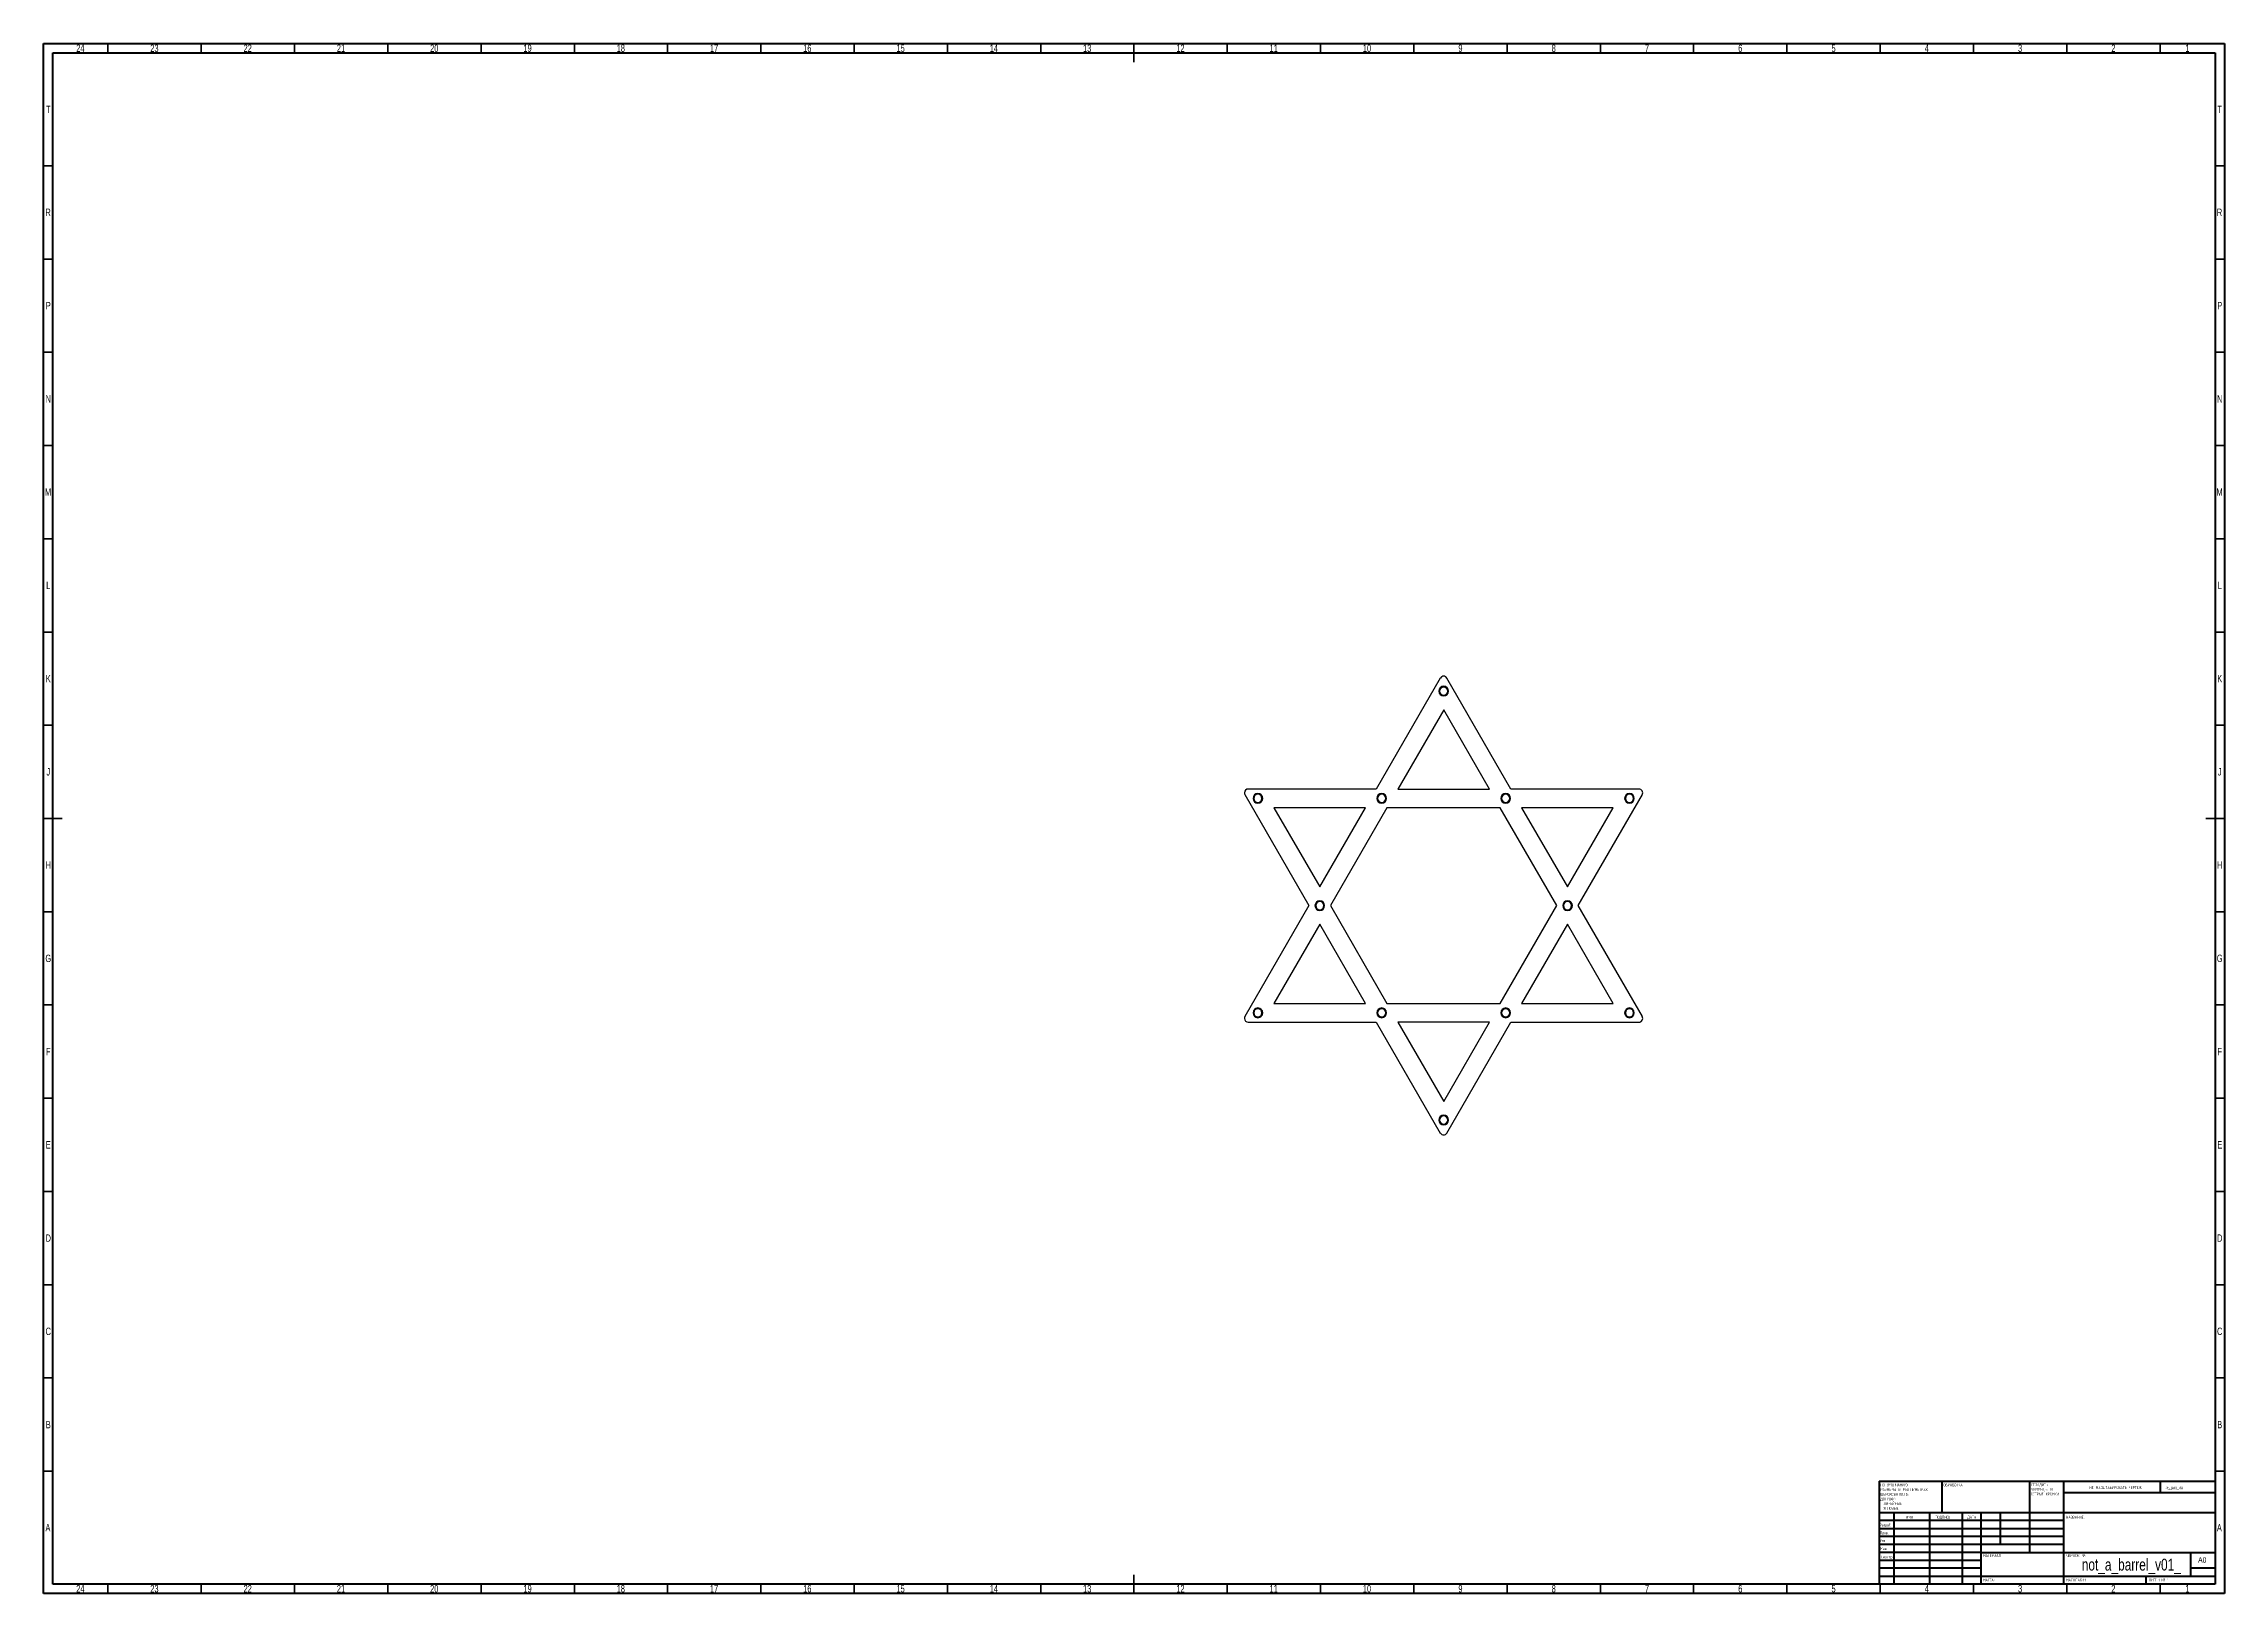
# Model space of a CAD drawing. Header units: millimetres. Extents: x 15 to 1184, y 5 to 836.
import ezdxf

# ---------------------------------------------------------------- set-up
doc = ezdxf.new("R2010")
doc.units = ezdxf.units.MM
doc.styles.add('SLDTEXTSTYLE0', font='TXT', dxfattribs={"width": 0.75})
doc.styles.add('SLDTEXTSTYLE1', font='TXT', dxfattribs={"width": 0.75, "bigfont": 'bigfont'})
doc.styles.add('SLDTEXTSTYLE2', font='TXT', dxfattribs={"width": 0.681818, "bigfont": 'bigfont'})

# ---------------------------------------------------------------- blocks, each defined once
blk = doc.blocks.new('SW_NOTE_0')
at = {"color": 0, "linetype": 'Continuous', "lineweight": 0, "char_height": 1.5, "attachment_point": 1, "style": 'SLDTEXTSTYLE1'}
for s, insert in [('СГЛАДИТЬ', (0, 1.9)), ('ЗАУСЕНЦЫ И', (0, -0.6)), ('ОСТРЫЕ КРОМКИ', (0, -3.1))]:
    blk.add_mtext(s, dxfattribs=dict(at, insert=insert))
blk = doc.blocks.new('SW_NOTE_0_1')
at = {"color": 0, "linetype": 'Continuous', "lineweight": 0, "char_height": 1.5, "attachment_point": 1, "style": 'SLDTEXTSTYLE1'}
for s, insert in [('ПО УМОЛЧАНИЮ:', (0, 1.9)), ('ДОПУСКИ:', (0, -5.6)), ('РАЗМЕРЫ В МИЛЛИМЕТРАХ', (0, -0.6)), ('ШЕРОХОВАТОСТЬ:', (0, -3.1)), ('ЛИНЕЙНЫЕ:', (1.7, -8.1)), ('УГЛОВЫЕ:', (1.7, -10.6))]:
    blk.add_mtext(s, dxfattribs=dict(at, insert=insert))

msp = doc.modelspace()

# ---------------------------------------------------------------- linework, layer by layer
at = {"color": 7, "linetype": 'Continuous', "lineweight": 70}
for p, q in [((15, 5), (15, 836)), ((15, 836), (1184, 836)), ((20, 10), (20, 831)), ((20, 831), (1179, 831)), ((1179, 831), (1179, 10)), ((1184, 836), (1184, 5)), ((1184, 5), (15, 5)), ((1179, 10), (20, 10))]:
    msp.add_line(p, q, dxfattribs=at)
at = {"color": 7, "linetype": 'Continuous', "lineweight": 35}
for p, q in [((49.5, 831), (49.5, 836)), ((99.5, 831), (99.5, 836)), ((149.5, 831), (149.5, 836)), ((199.5, 831), (199.5, 836)), ((249.5, 831), (249.5, 836)), ((299.5, 831), (299.5, 836)), ((349.5, 831), (349.5, 836)), ((399.5, 831), (399.5, 836)), ((449.5, 831), (449.5, 836)), ((499.5, 831), (499.5, 836)), ((549.5, 831), (549.5, 836)), ((599.5, 836), (599.5, 826)), ((599.5, 831), (599.5, 836)), ((649.5, 831), (649.5, 836)), ((699.5, 831), (699.5, 836)), ((749.5, 831), (749.5, 836)), ((799.5, 831), (799.5, 836)), ((849.5, 831), (849.5, 836)), ((899.5, 831), (899.5, 836)), ((949.5, 831), (949.5, 836)), ((999.5, 831), (999.5, 836)), ((1049.5, 831), (1049.5, 836)), ((1099.5, 831), (1099.5, 836)), ((1149.5, 831), (1149.5, 836)), ((20, 770.5), (15, 770.5)), ((1179, 770.5), (1184, 770.5)), ((20, 720.5), (15, 720.5)), ((1179, 720.5), (1184, 720.5)), ((20, 670.5), (15, 670.5)), ((1179, 670.5), (1184, 670.5)), ((20, 620.5), (15, 620.5)), ((1179, 620.5), (1184, 620.5)), ((20, 570.5), (15, 570.5)), ((1179, 570.5), (1184, 570.5)), ((20, 520.5), (15, 520.5)), ((1179, 520.5), (1184, 520.5)), ((20, 470.5), (15, 470.5)), ((1179, 470.5), (1184, 470.5)), ((15, 420.5), (25, 420.5)), ((20, 420.5), (15, 420.5)), ((1184, 420.5), (1174, 420.5)), ((1179, 420.5), (1184, 420.5)), ((20, 370.5), (15, 370.5)), ((1179, 370.5), (1184, 370.5)), ((20, 320.5), (15, 320.5)), ((1179, 320.5), (1184, 320.5)), ((20, 270.5), (15, 270.5)), ((1179, 270.5), (1184, 270.5)), ((20, 220.5), (15, 220.5)), ((1179, 220.5), (1184, 220.5)), ((20, 170.5), (15, 170.5)), ((1179, 170.5), (1184, 170.5)), ((20, 120.5), (15, 120.5)), ((1179, 120.5), (1184, 120.5)), ((20, 70.5), (15, 70.5)), ((1179, 70.5), (1184, 70.5)), ((599.5, 5), (599.5, 15)), ((49.5, 10), (49.5, 5)), ((99.5, 10), (99.5, 5)), ((149.5, 10), (149.5, 5)), ((199.5, 10), (199.5, 5)), ((249.5, 10), (249.5, 5)), ((299.5, 10), (299.5, 5)), ((349.5, 10), (349.5, 5)), ((399.5, 10), (399.5, 5)), ((449.5, 10), (449.5, 5)), ((499.5, 10), (499.5, 5)), ((549.5, 10), (549.5, 5)), ((599.5, 10), (599.5, 5)), ((649.5, 10), (649.5, 5)), ((699.5, 10), (699.5, 5)), ((749.5, 10), (749.5, 5)), ((799.5, 10), (799.5, 5)), ((849.5, 10), (849.5, 5)), ((899.5, 10), (899.5, 5)), ((949.5, 10), (949.5, 5)), ((999.5, 10), (999.5, 5)), ((1049.5, 10), (1049.5, 5)), ((1099.5, 10), (1099.5, 5)), ((1149.5, 10), (1149.5, 5))]:
    msp.add_line(p, q, dxfattribs=at)
at = {"color": 7, "linetype": 'Continuous', "lineweight": 25}
for p, q in [((763.7, 495.8), (729.4, 436.3)), ((801.5, 436.3), (767.2, 495.8)), ((763.3, 488.8), (762.9, 488.8)), ((767.7, 488.8), (768.1, 488.8)), ((765.5, 478.8), (740.9, 436.3)), ((790, 436.3), (765.5, 478.8)), ((658.9, 433.3), (693.3, 373.8)), ((729.4, 436.3), (660.7, 436.3)), ((740.9, 436.3), (790, 436.3)), ((870.2, 436.3), (801.5, 436.3)), ((837.6, 373.8), (872, 433.3)), ((663.7, 431.3), (663.3, 431.3)), ((668.1, 431.3), (668.5, 431.3)), ((723.6, 426.3), (674.5, 426.3)), ((674.5, 426.3), (699.1, 383.8)), ((699.1, 383.8), (723.6, 426.3)), ((735.1, 426.3), (704.8, 373.8)), ((730.1, 431.3), (729.7, 431.3)), ((734.5, 431.3), (734.9, 431.3)), ((795.8, 426.3), (735.1, 426.3)), ((826.1, 373.8), (795.8, 426.3)), ((796.5, 431.3), (796.1, 431.3)), ((800.9, 431.3), (801.3, 431.3)), ((856.4, 426.3), (807.3, 426.3)), ((807.3, 426.3), (831.9, 383.8)), ((831.9, 383.8), (856.4, 426.3)), ((862.9, 431.3), (862.5, 431.3)), ((867.3, 431.3), (867.7, 431.3)), ((693.3, 373.8), (658.9, 314.3)), ((699.1, 363.8), (674.5, 321.3)), ((696.9, 373.8), (696.5, 373.8)), ((723.6, 321.3), (699.1, 363.8)), ((701.3, 373.8), (701.7, 373.8)), ((704.8, 373.8), (735.1, 321.3)), ((795.8, 321.3), (826.1, 373.8)), ((831.9, 363.8), (807.3, 321.3)), ((829.7, 373.8), (829.3, 373.8)), ((856.4, 321.3), (831.9, 363.8)), ((834.1, 373.8), (834.5, 373.8)), ((872, 314.3), (837.6, 373.8)), ((663.7, 316.3), (663.3, 316.3)), ((668.1, 316.3), (668.5, 316.3)), ((674.5, 321.3), (723.6, 321.3)), ((730.1, 316.3), (729.7, 316.3)), ((734.5, 316.3), (734.9, 316.3)), ((735.1, 321.3), (795.8, 321.3)), ((796.5, 316.3), (796.1, 316.3)), ((800.9, 316.3), (801.3, 316.3)), ((807.3, 321.3), (856.4, 321.3)), ((862.9, 316.3), (862.5, 316.3)), ((867.3, 316.3), (867.7, 316.3)), ((660.7, 311.3), (729.4, 311.3)), ((729.4, 311.3), (763.7, 251.8)), ((740.9, 311.3), (765.5, 268.8)), ((790, 311.3), (740.9, 311.3)), ((765.5, 268.8), (790, 311.3)), ((767.2, 251.8), (801.5, 311.3)), ((801.5, 311.3), (870.2, 311.3)), ((763.3, 258.8), (762.9, 258.8)), ((767.7, 258.8), (768.1, 258.8))]:
    msp.add_line(p, q, dxfattribs=at)
at = {"color": 7, "linetype": 'Continuous', "lineweight": 50}
for p, q in [((999, 65.2), (1179, 65.2)), ((999, 65.2), (999, 10)), ((1032.8, 48.2), (1032.8, 65.2)), ((1079.6, 65.2), (1079.6, 27)), ((1097.8, 65.2), (1097.8, 10)), ((1179, 58.9), (1097.8, 58.9)), ((1149.8, 58.9), (1149.8, 65.2)), ((1179, 48.2), (999, 48.2)), ((1006.8, 48.2), (1006.8, 10)), ((1026, 48.2), (1026, 10)), ((1043.4, 48.2), (1043.4, 10)), ((1053.6, 10), (1053.6, 48.2)), ((1064, 31.2), (1064, 48.2)), ((1097.8, 44), (999, 44)), ((1097.8, 39.7), (999, 39.7)), ((1097.8, 35.5), (999, 35.5)), ((1097.8, 31.2), (999, 31.2)), ((1053.6, 27), (999, 27)), ((1053.6, 27), (1179, 27)), ((1166, 14.2), (1166, 27)), ((1053.6, 22.7), (999, 22.7)), ((1053.6, 18.5), (999, 18.5)), ((999, 14.2), (1179, 14.2)), ((1142, 10), (1142, 14.2)), ((1179, 18.5), (1166, 18.5))]:
    msp.add_line(p, q, dxfattribs=at)
at = {"color": 7, "linetype": 'Continuous', "lineweight": 25}
for centre, radius, start, end in [((765.5, 488.8), 2.6, 0, 180), ((765.5, 488.8), 2.2, 0, 180), ((765.5, 494.8), 2, 30, 150), ((765.5, 488.8), 2.6, 180, 0), ((765.5, 488.8), 2.2, 180, 0), ((660.7, 434.3), 2, 90, 180), ((660.7, 434.3), 2, 180, 210), ((665.9, 431.3), 2.6, 0, 180), ((665.9, 431.3), 2.2, 0, 180), ((732.3, 431.3), 2.6, 0, 180), ((732.3, 431.3), 2.2, 0, 180), ((798.7, 431.3), 2.6, 0, 180), ((798.7, 431.3), 2.2, 0, 180), ((865.1, 431.3), 2.6, 0, 180), ((865.1, 431.3), 2.2, 0, 180), ((870.2, 434.3), 2, 330, 90), ((665.9, 431.3), 2.6, 180, 0), ((665.9, 431.3), 2.2, 180, 0), ((732.3, 431.3), 2.6, 180, 0), ((732.3, 431.3), 2.2, 180, 0), ((798.7, 431.3), 2.6, 180, 0), ((798.7, 431.3), 2.2, 180, 0), ((865.1, 431.3), 2.6, 180, 0), ((865.1, 431.3), 2.2, 180, 0), ((699.1, 373.8), 2.6, 0, 180), ((699.1, 373.8), 2.2, 0, 180), ((831.9, 373.8), 2.6, 0, 180), ((831.9, 373.8), 2.2, 0, 180), ((699.1, 373.8), 2.6, 180, 0), ((699.1, 373.8), 2.2, 180, 0), ((831.9, 373.8), 2.6, 180, 0), ((831.9, 373.8), 2.2, 180, 0), ((665.9, 316.3), 2.6, 0, 180), ((665.9, 316.3), 2.6, 180, 0), ((665.9, 316.3), 2.2, 0, 180), ((665.9, 316.3), 2.2, 180, 0), ((732.3, 316.3), 2.6, 0, 180), ((732.3, 316.3), 2.6, 180, 0), ((732.3, 316.3), 2.2, 0, 180), ((732.3, 316.3), 2.2, 180, 0), ((798.7, 316.3), 2.6, 0, 180), ((798.7, 316.3), 2.6, 180, 0), ((798.7, 316.3), 2.2, 0, 180), ((798.7, 316.3), 2.2, 180, 0), ((865.1, 316.3), 2.6, 0, 180), ((865.1, 316.3), 2.6, 180, 0), ((865.1, 316.3), 2.2, 0, 180), ((865.1, 316.3), 2.2, 180, 0), ((660.7, 313.3), 2, 150, 180), ((660.7, 313.3), 2, 180, 270), ((870.2, 313.3), 2, 270, 30), ((765.5, 258.8), 2.6, 0, 180), ((765.5, 258.8), 2.6, 180, 0), ((765.5, 258.8), 2.2, 0, 180), ((765.5, 258.8), 2.2, 180, 0), ((765.5, 252.8), 2, 210, 330)]:
    msp.add_arc(centre, radius, start, end, dxfattribs=at)

# ---------------------------------------------------------------- block references
at = {"color": 7, "linetype": 'Continuous', "lineweight": 0}
for name, p in [('SW_NOTE_0_1', (999.6, 62)), ('SW_NOTE_0', (1080.3, 62.1))]:
    msp.add_blockref(name, p, dxfattribs=at)

# ---------------------------------------------------------------- texts
for s, insert, char_height, attachment_point, style in [('24', (34.7, 835.5), 3.97, 2, 'SLDTEXTSTYLE0'), ('23', (74.4, 835.5), 3.97, 2, 'SLDTEXTSTYLE0'), ('22', (124.4, 835.5), 3.97, 2, 'SLDTEXTSTYLE0'), ('21', (174.4, 835.5), 3.97, 2, 'SLDTEXTSTYLE0'), ('20', (224.4, 835.5), 3.97, 2, 'SLDTEXTSTYLE0'), ('19', (274.4, 835.5), 3.97, 2, 'SLDTEXTSTYLE0'), ('18', (324.4, 835.5), 3.97, 2, 'SLDTEXTSTYLE0'), ('17', (374.4, 835.5), 3.97, 2, 'SLDTEXTSTYLE0'), ('16', (424.4, 835.5), 3.97, 2, 'SLDTEXTSTYLE0'), ('15', (474.4, 835.5), 3.97, 2, 'SLDTEXTSTYLE0'), ('14', (524.4, 835.5), 3.97, 2, 'SLDTEXTSTYLE0'), ('13', (574.4, 835.5), 3.97, 2, 'SLDTEXTSTYLE0'), ('12', (624.4, 835.5), 3.97, 2, 'SLDTEXTSTYLE0'), ('11', (674.4, 835.5), 3.97, 2, 'SLDTEXTSTYLE0'), ('10', (724.4, 835.5), 3.97, 2, 'SLDTEXTSTYLE0'), ('9', (774.5, 835.5), 3.97, 2, 'SLDTEXTSTYLE0'), ('8', (824.5, 835.5), 3.97, 2, 'SLDTEXTSTYLE0'), ('7', (874.5, 835.5), 3.97, 2, 'SLDTEXTSTYLE0'), ('6', (924.5, 835.5), 3.97, 2, 'SLDTEXTSTYLE0'), ('5', (974.5, 835.5), 3.97, 2, 'SLDTEXTSTYLE0'), ('4', (1024.5, 835.5), 3.97, 2, 'SLDTEXTSTYLE0'), ('3', (1074.5, 835.5), 3.97, 2, 'SLDTEXTSTYLE0'), ('2', (1124.5, 835.5), 3.97, 2, 'SLDTEXTSTYLE0'), ('1', (1164.2, 835.5), 3.97, 2, 'SLDTEXTSTYLE0'), ('T', (17.5, 802.7), 3.97, 2, 'SLDTEXTSTYLE0'), ('T', (1181.5, 802.7), 3.97, 2, 'SLDTEXTSTYLE0'), ('R', (17.4, 747.5), 3.97, 2, 'SLDTEXTSTYLE0'), ('R', (1181.4, 747.5), 3.97, 2, 'SLDTEXTSTYLE0'), ('P', (17.5, 697.5), 3.97, 2, 'SLDTEXTSTYLE0'), ('P', (1181.5, 697.5), 3.97, 2, 'SLDTEXTSTYLE0'), ('N', (17.5, 647.5), 3.97, 2, 'SLDTEXTSTYLE0'), ('N', (1181.5, 647.5), 3.97, 2, 'SLDTEXTSTYLE0'), ('M', (17.4, 597.5), 3.97, 2, 'SLDTEXTSTYLE0'), ('M', (1181.4, 597.5), 3.97, 2, 'SLDTEXTSTYLE0'), ('L', (17.5, 547.5), 3.97, 2, 'SLDTEXTSTYLE0'), ('L', (1181.5, 547.5), 3.97, 2, 'SLDTEXTSTYLE0'), ('K', (17.5, 497.5), 3.97, 2, 'SLDTEXTSTYLE0'), ('K', (1181.5, 497.5), 3.97, 2, 'SLDTEXTSTYLE0'), ('J', (17.5, 447.5), 3.97, 2, 'SLDTEXTSTYLE0'), ('J', (1181.5, 447.5), 3.97, 2, 'SLDTEXTSTYLE0'), ('H', (17.5, 397.5), 3.97, 2, 'SLDTEXTSTYLE0'), ('H', (1181.5, 397.5), 3.97, 2, 'SLDTEXTSTYLE0'), ('G', (17.5, 347.5), 3.97, 2, 'SLDTEXTSTYLE0'), ('G', (1181.5, 347.5), 3.97, 2, 'SLDTEXTSTYLE0'), ('F', (17.5, 297.5), 3.97, 2, 'SLDTEXTSTYLE0'), ('F', (1181.5, 297.5), 3.97, 2, 'SLDTEXTSTYLE0'), ('E', (17.5, 247.5), 3.97, 2, 'SLDTEXTSTYLE0'), ('E', (1181.5, 247.5), 3.97, 2, 'SLDTEXTSTYLE0'), ('D', (17.5, 197.5), 3.97, 2, 'SLDTEXTSTYLE0'), ('D', (1181.5, 197.5), 3.97, 2, 'SLDTEXTSTYLE0'), ('C', (17.5, 147.5), 3.97, 2, 'SLDTEXTSTYLE0'), ('C', (1181.5, 147.5), 3.97, 2, 'SLDTEXTSTYLE0'), ('B', (17.5, 97.5), 3.97, 2, 'SLDTEXTSTYLE0'), ('B', (1181.5, 97.5), 3.97, 2, 'SLDTEXTSTYLE0'), ('ОБРАБОТКА:', (1033.4, 63.9), 1.5, 1, 'SLDTEXTSTYLE1'), ('НЕ МАСШТАБИРОВАТЬ ЧЕРТЕЖ', (1111.6, 62.5), 1.5, 1, 'SLDTEXTSTYLE1'), ('РЕДАКЦИЯ', (1152.3, 62.3), 1.5, 1, 'SLDTEXTSTYLE1'), ('A', (17.3, 42.2), 3.97, 2, 'SLDTEXTSTYLE0'), ('Разраб.', (999.2, 42.4), 1.5, 1, 'SLDTEXTSTYLE1'), ('Пров.', (999.4, 38.2), 1.5, 1, 'SLDTEXTSTYLE1'), ('ИМЯ', (1013.3, 46.5), 1.5, 1, 'SLDTEXTSTYLE1'), ('ПОДПИСЬ', (1029, 46.6), 1.5, 1, 'SLDTEXTSTYLE1'), ('ДАТА', (1046.2, 46.6), 1.5, 1, 'SLDTEXTSTYLE1'), ('НАЗВАНИЕ:', (1099.1, 46.6), 1.5, 1, 'SLDTEXTSTYLE1'), ('A', (1181.3, 42.2), 3.97, 2, 'SLDTEXTSTYLE0'), ('Утв.', (999.4, 34.1), 1.5, 1, 'SLDTEXTSTYLE1'), ('Маш.', (999.5, 29.7), 1.5, 1, 'SLDTEXTSTYLE1'), ('Т.контр', (999.7, 25.3), 1.5, 1, 'SLDTEXTSTYLE1'), ('МАТЕРИАЛ:', (1054.6, 26), 1.5, 1, 'SLDTEXTSTYLE1'), ('ЧЕРТЕЖ №:', (1099.4, 26), 1.5, 1, 'SLDTEXTSTYLE1'), ('not_a_barrel_v01_', (1134.1, 23.6), 6.35, 2, 'SLDTEXTSTYLE0'), ('A0', (1169.9, 24.4), 2.91, 1, 'SLDTEXTSTYLE0'), ('МАССА:', (1054.6, 12.9), 1.5, 1, 'SLDTEXTSTYLE1'), ('МАСШТАБ:1:1', (1099.1, 12.9), 1.5, 1, 'SLDTEXTSTYLE1'), ('ЛИСТ 1 ИЗ 1', (1143.5, 12.9), 1.5, 1, 'SLDTEXTSTYLE2'), ('24', (34.7, 9.5), 3.97, 2, 'SLDTEXTSTYLE0'), ('23', (74.4, 9.5), 3.97, 2, 'SLDTEXTSTYLE0'), ('22', (124.4, 9.5), 3.97, 2, 'SLDTEXTSTYLE0'), ('21', (174.4, 9.5), 3.97, 2, 'SLDTEXTSTYLE0'), ('20', (224.4, 9.5), 3.97, 2, 'SLDTEXTSTYLE0'), ('19', (274.4, 9.5), 3.97, 2, 'SLDTEXTSTYLE0'), ('18', (324.4, 9.5), 3.97, 2, 'SLDTEXTSTYLE0'), ('17', (374.4, 9.5), 3.97, 2, 'SLDTEXTSTYLE0'), ('16', (424.4, 9.5), 3.97, 2, 'SLDTEXTSTYLE0'), ('15', (474.4, 9.5), 3.97, 2, 'SLDTEXTSTYLE0'), ('14', (524.4, 9.5), 3.97, 2, 'SLDTEXTSTYLE0'), ('13', (574.4, 9.5), 3.97, 2, 'SLDTEXTSTYLE0'), ('12', (624.4, 9.5), 3.97, 2, 'SLDTEXTSTYLE0'), ('11', (674.4, 9.5), 3.97, 2, 'SLDTEXTSTYLE0'), ('10', (724.4, 9.5), 3.97, 2, 'SLDTEXTSTYLE0'), ('9', (774.5, 9.5), 3.97, 2, 'SLDTEXTSTYLE0'), ('8', (824.5, 9.5), 3.97, 2, 'SLDTEXTSTYLE0'), ('7', (874.5, 9.5), 3.97, 2, 'SLDTEXTSTYLE0'), ('6', (924.5, 9.5), 3.97, 2, 'SLDTEXTSTYLE0'), ('5', (974.5, 9.5), 3.97, 2, 'SLDTEXTSTYLE0'), ('4', (1024.5, 9.5), 3.97, 2, 'SLDTEXTSTYLE0'), ('3', (1074.5, 9.5), 3.97, 2, 'SLDTEXTSTYLE0'), ('2', (1124.5, 9.5), 3.97, 2, 'SLDTEXTSTYLE0'), ('1', (1164.2, 9.5), 3.97, 2, 'SLDTEXTSTYLE0')]:
    msp.add_mtext(s, dxfattribs=dict(at, insert=insert, char_height=char_height, attachment_point=attachment_point, style=style))

doc.saveas('drawing.dxf')
